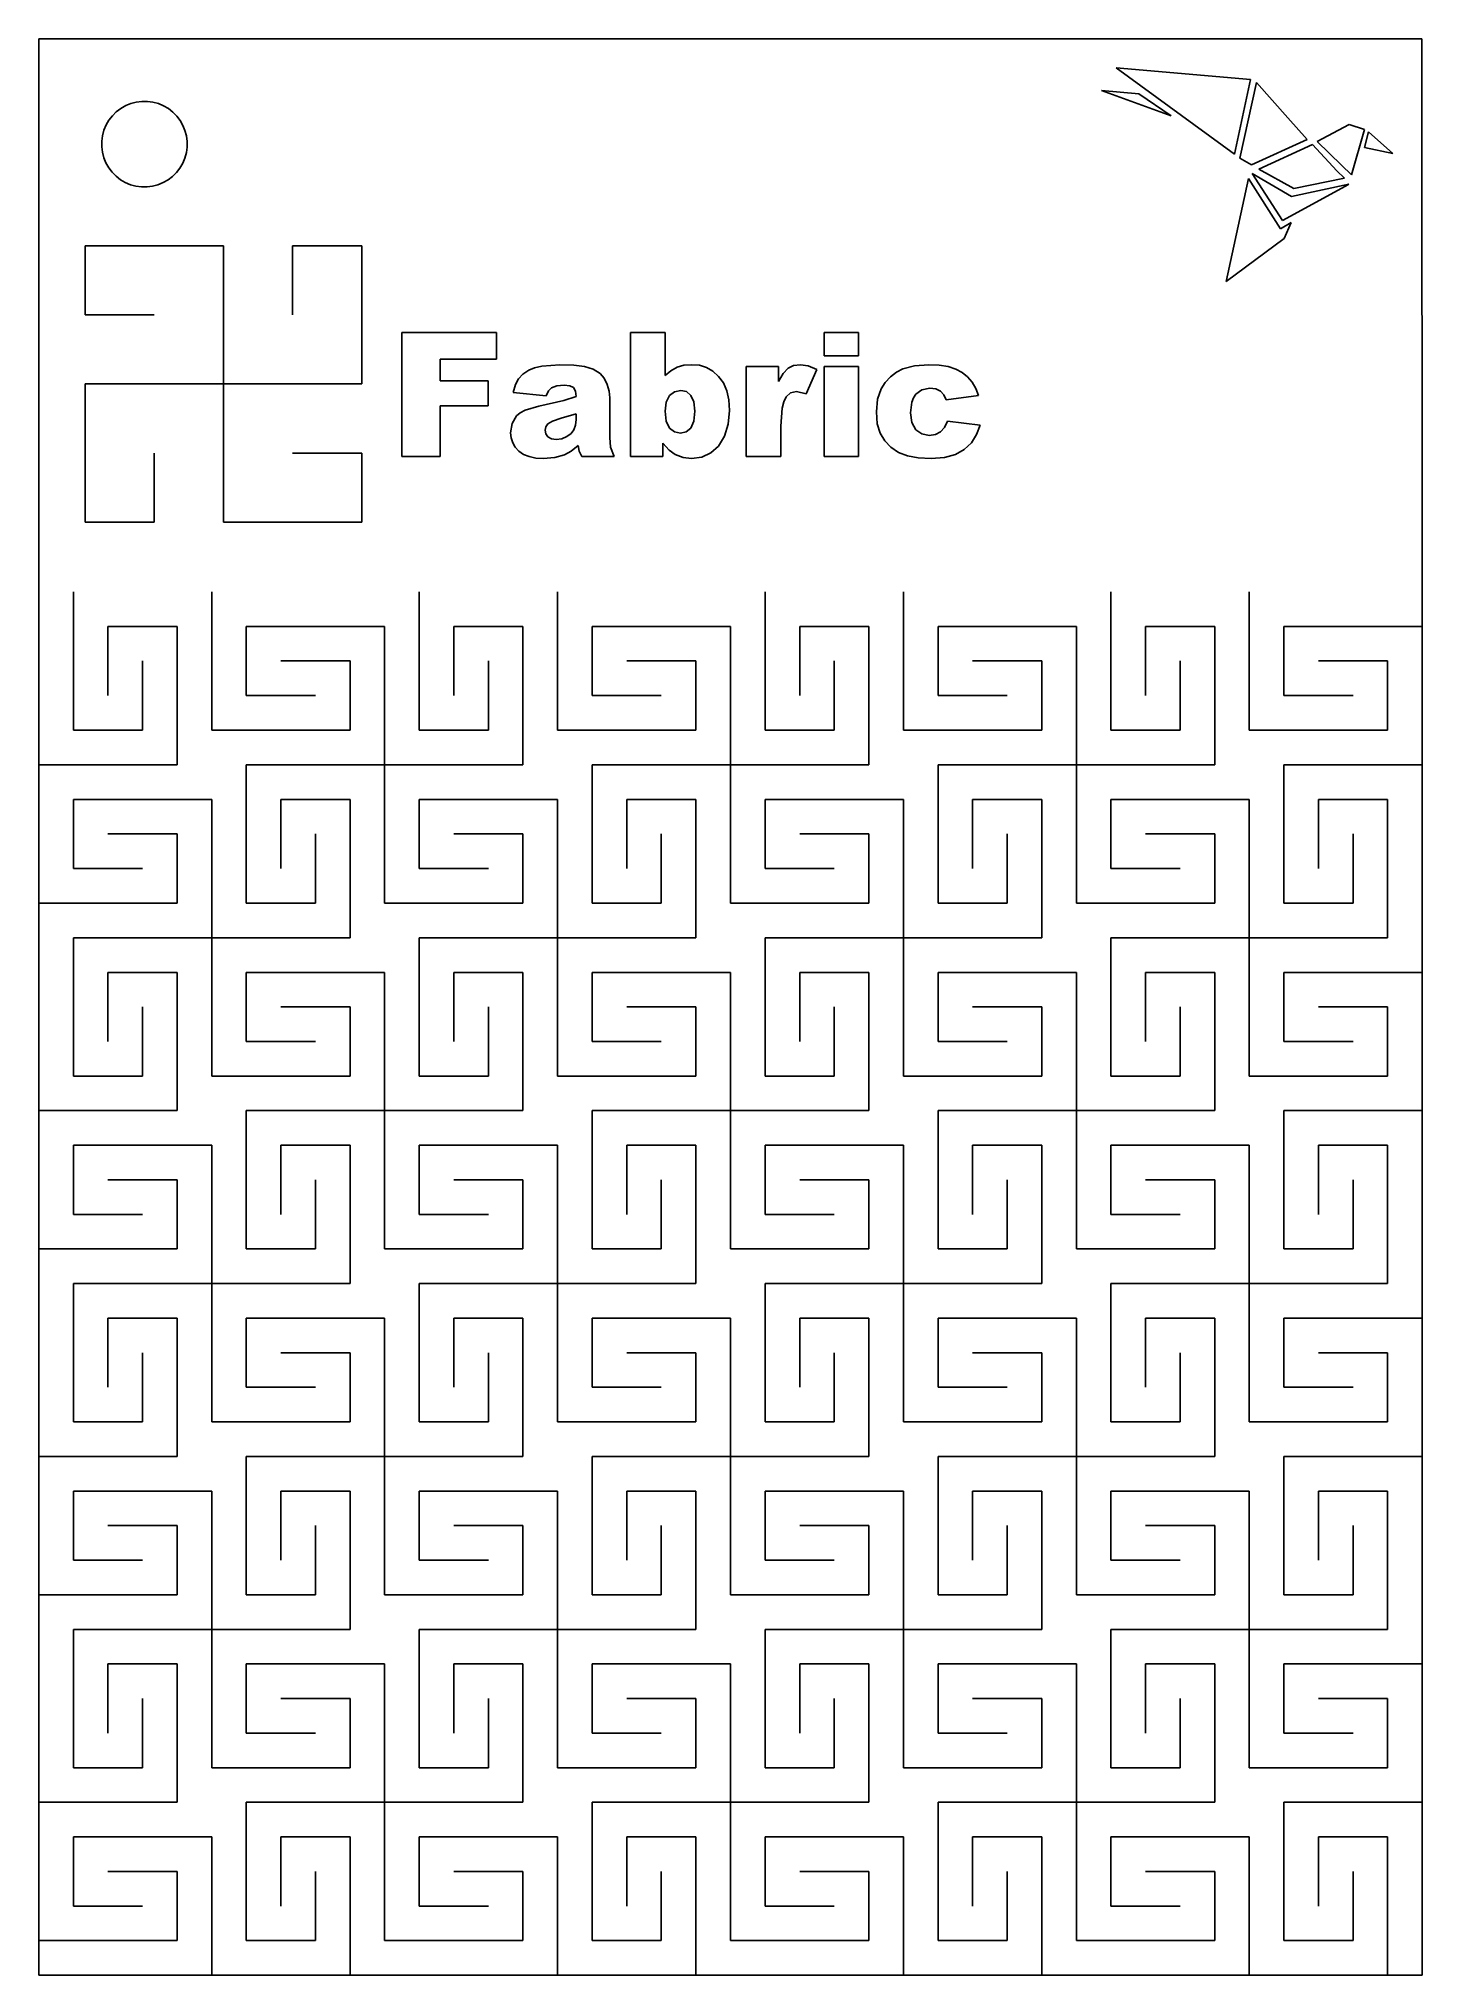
# Model space of a CAD drawing. Extents: x -52 to 52, y -73 to 73.
import ezdxf

# ---------------------------------------------------------------- set-up
doc = ezdxf.new("R2010")
doc.units = 0
doc.layers.get('0').update_dxf_attribs({"linetype": 'CONTINUOUS'})

msp = doc.modelspace()

# ---------------------------------------------------------------- linework, layer by layer
for p, q in [((-52.48, 73.49), (-52.5, 31.51)), ((-52.48, 73.49), (52.47, 73.49)), ((52.47, 73.49), (52.5, 31.51)), ((39.47, 70.39), (29.26, 71.27)), ((29.26, 71.27), (38.25, 64.73)), ((33.45, 67.64), (28.15, 69.55)), ((28.15, 69.55), (30.98, 69.31)), ((30.98, 69.31), (33.45, 67.64)), ((38.25, 64.73), (39.47, 70.39)), ((38.66, 64.43), (39.92, 70.16)), ((39.92, 70.16), (42.3, 67.49)), ((-46.91, 67.64), (-47.17, 67.3)), ((-46.61, 67.94), (-46.91, 67.64)), ((-46.27, 68.2), (-46.61, 67.94)), ((-45.9, 68.41), (-46.27, 68.2)), ((-45.51, 68.57), (-45.9, 68.41)), ((-45.1, 68.68), (-45.51, 68.57)), ((-44.68, 68.73), (-45.1, 68.68)), ((-44.25, 68.73), (-44.68, 68.73)), ((-43.83, 68.67), (-44.25, 68.73)), ((-43.42, 68.56), (-43.83, 68.67)), ((-43.03, 68.4), (-43.42, 68.56)), ((-42.66, 68.18), (-43.03, 68.4)), ((-42.32, 67.92), (-42.66, 68.18)), ((-42.03, 67.62), (-42.32, 67.92)), ((-41.77, 67.28), (-42.03, 67.62)), ((-47.55, 66.55), (-47.66, 66.13)), ((-47.39, 66.94), (-47.55, 66.55)), ((-47.17, 67.3), (-47.39, 66.94)), ((-41.56, 66.91), (-41.77, 67.28)), ((-41.4, 66.52), (-41.56, 66.91)), ((-41.29, 66.11), (-41.4, 66.52)), ((42.3, 67.49), (43.76, 65.83)), ((44.53, 65.68), (46.94, 66.98)), ((46.94, 66.98), (48.12, 66.6)), ((48.12, 66.6), (47.12, 63.15)), ((48.42, 66.41), (48.12, 65.24)), ((50.27, 64.78), (48.42, 66.41)), ((-47.66, 66.13), (-47.72, 65.71)), ((-47.72, 65.71), (-47.72, 65.29)), ((-47.72, 65.29), (-47.67, 64.87)), ((-47.67, 64.87), (-47.56, 64.46)), ((-41.41, 64.43), (-41.29, 64.84)), ((-41.23, 65.69), (-41.29, 66.11)), ((-41.29, 64.84), (-41.24, 65.26)), ((-41.24, 65.26), (-41.23, 65.69)), ((43.76, 65.83), (39.55, 63.91)), ((40.1, 63.58), (44.17, 65.46)), ((44.17, 65.46), (46.02, 63.46)), ((46.36, 63.9), (44.53, 65.68)), ((48.12, 65.24), (50.27, 64.78)), ((-47.56, 64.46), (-47.4, 64.06)), ((-47.4, 64.06), (-47.19, 63.69)), ((-47.19, 63.69), (-46.93, 63.35)), ((-46.93, 63.35), (-46.63, 63.05)), ((-42.35, 63.03), (-42.04, 63.33)), ((-42.04, 63.33), (-41.78, 63.67)), ((-41.78, 63.67), (-41.57, 64.04)), ((-41.57, 64.04), (-41.41, 64.43)), ((39.55, 63.91), (38.66, 64.43)), ((42.57, 61.51), (39.6, 63.26)), ((39.6, 63.26), (41.9, 59.69)), ((42.75, 62.12), (40.1, 63.58)), ((46.02, 63.46), (46.6, 62.9)), ((47.12, 63.15), (46.36, 63.9)), ((-46.63, 63.05), (-46.3, 62.79)), ((-46.3, 62.79), (-45.93, 62.58)), ((-45.93, 62.58), (-45.54, 62.41)), ((-45.54, 62.41), (-45.13, 62.3)), ((-45.13, 62.3), (-44.71, 62.24)), ((-44.71, 62.24), (-44.28, 62.24)), ((-44.28, 62.24), (-43.86, 62.3)), ((-43.86, 62.3), (-43.45, 62.41)), ((-43.45, 62.41), (-43.05, 62.57)), ((-43.05, 62.57), (-42.68, 62.78)), ((-42.68, 62.78), (-42.35, 63.03)), ((37.61, 55.07), (39.31, 62.88)), ((39.31, 62.88), (41.73, 59.05)), ((41.9, 59.69), (46.66, 62.3)), ((46.92, 62.45), (42.57, 61.51)), ((46.6, 62.9), (42.75, 62.12)), ((46.66, 62.3), (46.92, 62.45)), ((41.73, 59.05), (42.55, 59.53)), ((42.55, 59.53), (42.01, 58.32)), ((-38.48, 57.78), (-48.98, 57.78)), ((-48.98, 57.78), (-48.98, 52.54)), ((-38.48, 47.29), (-38.48, 57.78)), ((-33.23, 57.78), (-33.23, 52.54)), ((-27.98, 57.78), (-33.23, 57.78)), ((-27.98, 47.29), (-27.98, 57.78)), ((42.01, 58.32), (37.61, 55.07)), ((-48.98, 52.54), (-43.73, 52.54)), ((-24.95, 51.19), (-17.76, 51.19)), ((-24.95, 41.78), (-24.95, 51.19)), ((-17.76, 51.19), (-17.76, 49.17)), ((-7.59, 51.19), (-4.95, 51.19)), ((-7.59, 41.78), (-7.59, 51.19)), ((-4.95, 51.19), (-4.95, 47.93)), ((7.1, 51.19), (9.71, 51.19)), ((7.1, 49.41), (7.1, 51.19)), ((9.71, 51.19), (9.71, 49.41)), ((-17.76, 49.17), (-22.03, 49.17)), ((-22.03, 49.17), (-22.03, 47.53)), ((-15.31, 48.33), (-14.88, 48.51)), ((-14.88, 48.51), (-14.32, 48.64)), ((-14.32, 48.64), (-12.96, 48.75)), ((-12.96, 48.75), (-11.9, 48.72)), ((-11.9, 48.72), (-11.07, 48.62)), ((-11.07, 48.62), (-10.42, 48.42)), ((-4.53, 48.29), (-4.06, 48.55)), ((-4.06, 48.55), (-3.54, 48.7)), ((-3.54, 48.7), (-2.96, 48.75)), ((-2.96, 48.75), (-2.36, 48.7)), ((-2.36, 48.7), (-1.82, 48.53)), ((-1.82, 48.53), (-1.33, 48.25)), ((1.19, 48.6), (3.64, 48.6)), ((1.19, 41.78), (1.19, 48.6)), ((3.64, 48.6), (3.64, 47.48)), ((4.37, 48.48), (4.79, 48.68)), ((4.79, 48.68), (5.3, 48.75)), ((5.3, 48.75), (5.9, 48.66)), ((5.9, 48.66), (6.56, 48.39)), ((9.71, 49.41), (7.1, 49.41)), ((7.1, 48.6), (9.71, 48.6)), ((7.1, 41.78), (7.1, 48.6)), ((9.71, 48.6), (9.71, 41.78)), ((13.08, 48.44), (13.96, 48.67)), ((13.96, 48.67), (15.04, 48.75)), ((15.04, 48.75), (15.83, 48.71)), ((15.83, 48.71), (16.51, 48.6)), ((16.51, 48.6), (17.1, 48.42)), ((-48.98, 36.79), (-48.98, 47.29)), ((-48.98, 47.29), (-38.48, 47.29)), ((-38.48, 36.79), (-38.48, 47.29)), ((-38.48, 47.29), (-27.98, 47.29)), ((-22.03, 47.53), (-18.39, 47.53)), ((-18.39, 47.53), (-18.39, 45.63)), ((-16.49, 46.65), (-16.31, 47.24)), ((-16.31, 47.24), (-16.08, 47.68)), ((-16.08, 47.68), (-15.75, 48.03)), ((-15.75, 48.03), (-15.31, 48.33)), ((-13.18, 47.15), (-13.58, 46.99)), ((-12.62, 47.2), (-13.18, 47.15)), ((-12.2, 47.15), (-12.62, 47.2)), ((-11.92, 47.01), (-12.2, 47.15)), ((-10.42, 48.42), (-9.89, 48.07)), ((-9.89, 48.07), (-9.59, 47.72)), ((-9.59, 47.72), (-9.36, 47.25)), ((-9.36, 47.25), (-9.22, 46.73)), ((-4.95, 47.93), (-4.53, 48.29)), ((-1.33, 48.25), (-0.9, 47.86)), ((-0.9, 47.86), (-0.54, 47.36)), ((-0.54, 47.36), (-0.29, 46.77)), ((3.64, 47.48), (4, 48.09)), ((4, 48.09), (4.37, 48.48)), ((6.56, 48.39), (5.75, 46.53)), ((11.43, 46.91), (11.74, 47.4)), ((11.74, 47.4), (12.15, 47.83)), ((12.15, 47.83), (12.61, 48.19)), ((12.61, 48.19), (13.08, 48.44)), ((17.1, 48.42), (17.59, 48.15)), ((17.59, 48.15), (17.99, 47.82)), ((17.99, 47.82), (18.33, 47.42)), ((18.33, 47.42), (18.61, 46.95)), ((-18.39, 45.63), (-22.03, 45.63)), ((-22.03, 45.63), (-22.03, 41.78)), ((-13.99, 46.39), (-16.49, 46.65)), ((-15.59, 45.3), (-14.55, 45.61)), ((-14.55, 45.61), (-12.65, 46.02)), ((-13.81, 46.76), (-13.99, 46.39)), ((-13.58, 46.99), (-13.81, 46.76)), ((-12.65, 46.02), (-11.72, 46.33)), ((-11.77, 46.74), (-11.92, 47.01)), ((-11.72, 46.33), (-11.77, 46.74)), ((-9.22, 46.73), (-9.17, 46.24)), ((-9.17, 46.24), (-9.17, 43.23)), ((-4.88, 45.91), (-4.97, 45.21)), ((-4.63, 46.41), (-4.88, 45.91)), ((-4.25, 46.7), (-4.63, 46.41)), ((-3.76, 46.8), (-4.25, 46.7)), ((-3.35, 46.71), (-3.76, 46.8)), ((-3.01, 46.42), (-3.35, 46.71)), ((-2.77, 45.93), (-3.01, 46.42)), ((-2.7, 45.23), (-2.77, 45.93)), ((-0.29, 46.77), (-0.13, 46.07)), ((-0.13, 46.07), (-0.08, 45.28)), ((4.05, 45.94), (3.92, 45.44)), ((4.22, 46.3), (4.05, 45.94)), ((4.56, 46.62), (4.22, 46.3)), ((5.02, 46.72), (4.56, 46.62)), ((5.75, 46.53), (5.02, 46.72)), ((11.07, 45.16), (11.16, 46.12)), ((11.16, 46.12), (11.43, 46.91)), ((13.77, 45.91), (13.67, 45.09)), ((13.89, 46.23), (13.77, 45.91)), ((14.07, 46.5), (13.89, 46.23)), ((14.53, 46.84), (14.07, 46.5)), ((15.12, 46.96), (14.53, 46.84)), ((15.58, 46.91), (15.12, 46.96)), ((15.94, 46.74), (15.58, 46.91)), ((16.19, 46.46), (15.94, 46.74)), ((16.36, 46.08), (16.19, 46.46)), ((18.82, 46.41), (16.36, 46.08)), ((18.61, 46.95), (18.82, 46.41)), ((-16.69, 43.58), (-16.58, 44.29)), ((-16.58, 44.29), (-16.24, 44.86)), ((-16.24, 44.86), (-15.96, 45.1)), ((-15.96, 45.1), (-15.59, 45.3)), ((-13.85, 44.26), (-14.02, 44.03)), ((-13.5, 44.46), (-13.85, 44.26)), ((-12.85, 44.68), (-13.5, 44.46)), ((-11.72, 45.02), (-12.85, 44.68)), ((-11.88, 43.81), (-11.76, 44.16)), ((-11.76, 44.16), (-11.72, 44.6)), ((-11.72, 44.6), (-11.72, 45.02)), ((-4.97, 45.21), (-4.89, 44.45)), ((-4.89, 44.45), (-4.64, 43.93)), ((-3.01, 43.93), (-2.78, 44.45)), ((-2.78, 44.45), (-2.7, 45.23)), ((-0.18, 44.23), (-0.46, 43.32)), ((-0.08, 45.28), (-0.18, 44.23)), ((3.92, 45.44), (3.82, 44.07)), ((11.14, 44.25), (11.07, 45.16)), ((11.36, 43.54), (11.14, 44.25)), ((13.67, 45.09), (13.77, 44.35)), ((13.77, 44.35), (14.07, 43.81)), ((16.25, 43.98), (16.47, 44.45)), ((16.47, 44.45), (18.95, 44.17)), ((18.95, 44.17), (18.68, 43.44)), ((-16.65, 43.19), (-16.69, 43.58)), ((-16.53, 42.82), (-16.65, 43.19)), ((-16.34, 42.49), (-16.53, 42.82)), ((-14.02, 44.03), (-14.07, 43.78)), ((-14.07, 43.78), (-14.02, 43.5)), ((-14.02, 43.5), (-13.86, 43.27)), ((-13.86, 43.27), (-13.59, 43.13)), ((-13.59, 43.13), (-13.22, 43.08)), ((-13.22, 43.08), (-12.8, 43.13)), ((-12.8, 43.13), (-12.41, 43.29)), ((-12.41, 43.29), (-12.09, 43.52)), ((-12.09, 43.52), (-11.88, 43.81)), ((-9.17, 43.23), (-9.11, 42.48)), ((-4.65, 42.25), (-5.14, 42.79)), ((-5.14, 42.79), (-5.14, 41.78)), ((-4.64, 43.93), (-4.26, 43.64)), ((-4.26, 43.64), (-3.8, 43.54)), ((-3.8, 43.54), (-3.37, 43.64)), ((-3.37, 43.64), (-3.01, 43.93)), ((-0.46, 43.32), (-0.9, 42.57)), ((3.82, 44.07), (3.82, 41.78)), ((11.71, 42.97), (11.36, 43.54)), ((12.18, 42.48), (11.71, 42.97)), ((14.07, 43.81), (14.52, 43.49)), ((14.52, 43.49), (15.08, 43.38)), ((15.08, 43.38), (15.55, 43.44)), ((15.55, 43.44), (15.94, 43.64)), ((15.94, 43.64), (16.25, 43.98)), ((18.28, 42.82), (17.74, 42.32)), ((18.68, 43.44), (18.28, 42.82)), ((-43.73, 42.04), (-43.73, 36.79)), ((-33.23, 42.04), (-27.98, 42.04)), ((-27.98, 42.04), (-27.98, 36.79)), ((-22.03, 41.78), (-24.95, 41.78)), ((-16.06, 42.19), (-16.34, 42.49)), ((-15.71, 41.94), (-16.06, 42.19)), ((-15.28, 41.77), (-15.71, 41.94)), ((-14.78, 41.66), (-15.28, 41.77)), ((-14.21, 41.63), (-14.78, 41.66)), ((-13.34, 41.7), (-14.21, 41.63)), ((-12.6, 41.91), (-13.34, 41.7)), ((-12.09, 42.19), (-12.6, 41.91)), ((-11.57, 42.61), (-12.09, 42.19)), ((-11.48, 42.18), (-11.57, 42.61)), ((-11.29, 41.78), (-11.48, 42.18)), ((-8.84, 41.78), (-11.29, 41.78)), ((-9.11, 42.48), (-8.84, 41.78)), ((-5.14, 41.78), (-7.59, 41.78)), ((-4.2, 41.92), (-4.65, 42.25)), ((-3.6, 41.7), (-4.2, 41.92)), ((-2.95, 41.63), (-3.6, 41.7)), ((-2.18, 41.73), (-2.95, 41.63)), ((-1.49, 42.05), (-2.18, 41.73)), ((-0.9, 42.57), (-1.49, 42.05)), ((3.82, 41.78), (1.19, 41.78)), ((9.71, 41.78), (7.1, 41.78)), ((12.75, 42.09), (12.18, 42.48)), ((13.42, 41.83), (12.75, 42.09)), ((14.23, 41.68), (13.42, 41.83)), ((15.23, 41.63), (14.23, 41.68)), ((16.25, 41.7), (15.23, 41.63)), ((17.08, 41.94), (16.25, 41.7)), ((17.74, 42.32), (17.08, 41.94)), ((-43.73, 36.79), (-48.98, 36.79)), ((-27.98, 36.79), (-38.48, 36.79)), ((-52.5, 18.38), (-52.5, 31.51)), ((-49.87, 21.01), (-49.87, 31.51)), ((-39.37, 21.01), (-39.37, 31.51)), ((-23.62, 21.01), (-23.62, 31.51)), ((-13.12, 21.01), (-13.12, 31.51)), ((2.62, 21.01), (2.62, 31.51)), ((13.12, 21.01), (13.12, 31.51)), ((28.87, 21.01), (28.87, 31.51)), ((39.37, 21.01), (39.37, 31.51)), ((52.5, 31.51), (52.5, 28.88)), ((-42, 28.88), (-47.25, 28.88)), ((-47.25, 28.88), (-47.25, 23.63)), ((-42, 18.38), (-42, 28.88)), ((-26.25, 28.88), (-36.75, 28.88)), ((-36.75, 28.88), (-36.75, 23.63)), ((-26.25, 7.88), (-26.25, 28.88)), ((-15.75, 28.88), (-21, 28.88)), ((-21, 28.88), (-21, 23.63)), ((-15.75, 18.38), (-15.75, 28.88)), ((0, 28.88), (-10.5, 28.88)), ((-10.5, 28.88), (-10.5, 23.63)), ((0, 7.88), (0, 28.88)), ((10.5, 28.88), (5.25, 28.88)), ((5.25, 28.88), (5.25, 23.63)), ((10.5, 18.38), (10.5, 28.88)), ((26.25, 28.88), (15.75, 28.88)), ((15.75, 28.88), (15.75, 23.63)), ((26.25, 7.88), (26.25, 28.88)), ((36.75, 28.88), (31.5, 28.88)), ((31.5, 28.88), (31.5, 23.63)), ((36.75, 18.38), (36.75, 28.88)), ((52.5, 28.88), (42, 28.88)), ((42, 28.88), (42, 23.63)), ((52.5, 28.88), (52.5, 18.38)), ((-44.62, 26.26), (-44.62, 21.01)), ((-34.12, 26.26), (-28.87, 26.26)), ((-28.87, 26.26), (-28.87, 21.01)), ((-18.37, 26.26), (-18.37, 21.01)), ((-7.87, 26.26), (-2.62, 26.26)), ((-2.62, 26.26), (-2.62, 21.01)), ((7.87, 26.26), (7.87, 21.01)), ((18.37, 26.26), (23.62, 26.26)), ((23.62, 26.26), (23.62, 21.01)), ((34.12, 26.26), (34.12, 21.01)), ((44.62, 26.26), (49.87, 26.26)), ((49.87, 26.26), (49.87, 21.01)), ((-36.75, 23.63), (-31.5, 23.63)), ((-10.5, 23.63), (-5.25, 23.63)), ((15.75, 23.63), (21, 23.63)), ((42, 23.63), (47.25, 23.63)), ((-44.62, 21.01), (-49.87, 21.01)), ((-28.87, 21.01), (-39.37, 21.01)), ((-18.37, 21.01), (-23.62, 21.01)), ((-2.62, 21.01), (-13.12, 21.01)), ((7.87, 21.01), (2.62, 21.01)), ((23.62, 21.01), (13.12, 21.01)), ((34.12, 21.01), (28.87, 21.01)), ((49.87, 21.01), (39.37, 21.01)), ((-52.5, 18.38), (-42, 18.38)), ((-52.5, 7.88), (-52.5, 18.38)), ((-36.75, 7.88), (-36.75, 18.38)), ((-36.75, 18.38), (-15.75, 18.38)), ((-10.5, 7.88), (-10.5, 18.38)), ((-10.5, 18.38), (10.5, 18.38)), ((15.75, 7.88), (15.75, 18.38)), ((15.75, 18.38), (36.75, 18.38)), ((42, 7.88), (42, 18.38)), ((42, 18.38), (52.5, 18.38)), ((52.5, 18.38), (52.5, 2.63)), ((-39.37, 15.76), (-49.87, 15.76)), ((-49.87, 15.76), (-49.87, 10.51)), ((-39.37, -5.24), (-39.37, 15.76)), ((-28.87, 15.76), (-34.12, 15.76)), ((-34.12, 15.76), (-34.12, 10.51)), ((-28.87, 5.26), (-28.87, 15.76)), ((-13.12, 15.76), (-23.62, 15.76)), ((-23.62, 15.76), (-23.62, 10.51)), ((-13.12, -5.24), (-13.12, 15.76)), ((-2.62, 15.76), (-7.87, 15.76)), ((-7.87, 15.76), (-7.87, 10.51)), ((-2.62, 5.26), (-2.62, 15.76)), ((13.12, 15.76), (2.62, 15.76)), ((2.62, 15.76), (2.62, 10.51)), ((13.12, -5.24), (13.12, 15.76)), ((23.62, 15.76), (18.37, 15.76)), ((18.37, 15.76), (18.37, 10.51)), ((23.62, 5.26), (23.62, 15.76)), ((39.37, 15.76), (28.87, 15.76)), ((28.87, 15.76), (28.87, 10.51)), ((39.37, -5.24), (39.37, 15.76)), ((49.87, 15.76), (44.62, 15.76)), ((44.62, 15.76), (44.62, 10.51)), ((49.87, 5.26), (49.87, 15.76)), ((-47.25, 13.13), (-42, 13.13)), ((-42, 13.13), (-42, 7.88)), ((-31.5, 13.13), (-31.5, 7.88)), ((-21, 13.13), (-15.75, 13.13)), ((-15.75, 13.13), (-15.75, 7.88)), ((-5.25, 13.13), (-5.25, 7.88)), ((5.25, 13.13), (10.5, 13.13)), ((10.5, 13.13), (10.5, 7.88)), ((21, 13.13), (21, 7.88)), ((31.5, 13.13), (36.75, 13.13)), ((36.75, 13.13), (36.75, 7.88)), ((47.25, 13.13), (47.25, 7.88)), ((-49.87, 10.51), (-44.62, 10.51)), ((-23.62, 10.51), (-18.37, 10.51)), ((2.62, 10.51), (7.87, 10.51)), ((28.87, 10.51), (34.12, 10.51)), ((-42, 7.88), (-52.5, 7.88)), ((-52.5, -7.86), (-52.5, 7.88)), ((-31.5, 7.88), (-36.75, 7.88)), ((-15.75, 7.88), (-26.25, 7.88)), ((-5.25, 7.88), (-10.5, 7.88)), ((10.5, 7.88), (0, 7.88)), ((21, 7.88), (15.75, 7.88)), ((36.75, 7.88), (26.25, 7.88)), ((47.25, 7.88), (42, 7.88)), ((-49.87, -5.24), (-49.87, 5.26)), ((-49.87, 5.26), (-28.87, 5.26)), ((-23.62, -5.24), (-23.62, 5.26)), ((-23.62, 5.26), (-2.62, 5.26)), ((2.62, -5.24), (2.62, 5.26)), ((2.62, 5.26), (23.62, 5.26)), ((28.87, -5.24), (28.87, 5.26)), ((28.87, 5.26), (49.87, 5.26)), ((-42, 2.63), (-47.25, 2.63)), ((-47.25, 2.63), (-47.25, -2.61)), ((-42, -7.86), (-42, 2.63)), ((-26.25, 2.63), (-36.75, 2.63)), ((-36.75, 2.63), (-36.75, -2.61)), ((-26.25, -18.36), (-26.25, 2.63)), ((-15.75, 2.63), (-21, 2.63)), ((-21, 2.63), (-21, -2.61)), ((-15.75, -7.86), (-15.75, 2.63)), ((0, 2.63), (-10.5, 2.63)), ((-10.5, 2.63), (-10.5, -2.61)), ((0, -18.36), (0, 2.63)), ((10.5, 2.63), (5.25, 2.63)), ((5.25, 2.63), (5.25, -2.61)), ((10.5, -7.86), (10.5, 2.63)), ((26.25, 2.63), (15.75, 2.63)), ((15.75, 2.63), (15.75, -2.61)), ((26.25, -18.36), (26.25, 2.63)), ((36.75, 2.63), (31.5, 2.63)), ((31.5, 2.63), (31.5, -2.61)), ((36.75, -7.86), (36.75, 2.63)), ((52.5, 2.63), (42, 2.63)), ((42, 2.63), (42, -2.61)), ((52.5, 2.63), (52.5, -7.86)), ((-44.62, 0.01), (-44.62, -5.24)), ((-34.12, 0.01), (-28.87, 0.01)), ((-28.87, 0.01), (-28.87, -5.24)), ((-18.37, 0.01), (-18.37, -5.24)), ((-7.87, 0.01), (-2.62, 0.01)), ((-2.62, 0.01), (-2.62, -5.24)), ((7.87, 0.01), (7.87, -5.24)), ((18.37, 0.01), (23.62, 0.01)), ((23.62, 0.01), (23.62, -5.24)), ((34.12, 0.01), (34.12, -5.24)), ((44.62, 0.01), (49.87, 0.01)), ((49.87, 0.01), (49.87, -5.24)), ((-36.75, -2.61), (-31.5, -2.61)), ((-10.5, -2.61), (-5.25, -2.61)), ((15.75, -2.61), (21, -2.61)), ((42, -2.61), (47.25, -2.61)), ((-44.62, -5.24), (-49.87, -5.24)), ((-28.87, -5.24), (-39.37, -5.24)), ((-18.37, -5.24), (-23.62, -5.24)), ((-2.62, -5.24), (-13.12, -5.24)), ((7.87, -5.24), (2.62, -5.24)), ((23.62, -5.24), (13.12, -5.24)), ((34.12, -5.24), (28.87, -5.24)), ((49.87, -5.24), (39.37, -5.24)), ((-52.5, -7.86), (-42, -7.86)), ((-52.5, -18.36), (-52.5, -7.86)), ((-36.75, -18.36), (-36.75, -7.86)), ((-36.75, -7.86), (-15.75, -7.86)), ((-10.5, -18.36), (-10.5, -7.86)), ((-10.5, -7.86), (10.5, -7.86)), ((15.75, -18.36), (15.75, -7.86)), ((15.75, -7.86), (36.75, -7.86)), ((42, -18.36), (42, -7.86)), ((42, -7.86), (52.5, -7.86)), ((52.5, -7.86), (52.5, -23.61)), ((-39.37, -10.49), (-49.87, -10.49)), ((-49.87, -10.49), (-49.87, -15.74)), ((-39.37, -31.49), (-39.37, -10.49)), ((-28.87, -10.49), (-34.12, -10.49)), ((-34.12, -10.49), (-34.12, -15.74)), ((-28.87, -20.99), (-28.87, -10.49)), ((-13.12, -10.49), (-23.62, -10.49)), ((-23.62, -10.49), (-23.62, -15.74)), ((-13.12, -31.49), (-13.12, -10.49)), ((-2.62, -10.49), (-7.87, -10.49)), ((-7.87, -10.49), (-7.87, -15.74)), ((-2.62, -20.99), (-2.62, -10.49)), ((13.12, -10.49), (2.62, -10.49)), ((2.62, -10.49), (2.62, -15.74)), ((13.12, -31.49), (13.12, -10.49)), ((23.62, -10.49), (18.37, -10.49)), ((18.37, -10.49), (18.37, -15.74)), ((23.62, -20.99), (23.62, -10.49)), ((39.37, -10.49), (28.87, -10.49)), ((28.87, -10.49), (28.87, -15.74)), ((39.37, -31.49), (39.37, -10.49)), ((49.87, -10.49), (44.62, -10.49)), ((44.62, -10.49), (44.62, -15.74)), ((49.87, -20.99), (49.87, -10.49)), ((-47.25, -13.11), (-42, -13.11)), ((-42, -13.11), (-42, -18.36)), ((-31.5, -13.11), (-31.5, -18.36)), ((-21, -13.11), (-15.75, -13.11)), ((-15.75, -13.11), (-15.75, -18.36)), ((-5.25, -13.11), (-5.25, -18.36)), ((5.25, -13.11), (10.5, -13.11)), ((10.5, -13.11), (10.5, -18.36)), ((21, -13.11), (21, -18.36)), ((31.5, -13.11), (36.75, -13.11)), ((36.75, -13.11), (36.75, -18.36)), ((47.25, -13.11), (47.25, -18.36)), ((-49.87, -15.74), (-44.62, -15.74)), ((-23.62, -15.74), (-18.37, -15.74)), ((2.62, -15.74), (7.87, -15.74)), ((28.87, -15.74), (34.12, -15.74)), ((-42, -18.36), (-52.5, -18.36)), ((-52.5, -34.11), (-52.5, -18.36)), ((-31.5, -18.36), (-36.75, -18.36)), ((-15.75, -18.36), (-26.25, -18.36)), ((-5.25, -18.36), (-10.5, -18.36)), ((10.5, -18.36), (0, -18.36)), ((21, -18.36), (15.75, -18.36)), ((36.75, -18.36), (26.25, -18.36)), ((47.25, -18.36), (42, -18.36)), ((-49.87, -31.49), (-49.87, -20.99)), ((-49.87, -20.99), (-28.87, -20.99)), ((-23.62, -31.49), (-23.62, -20.99)), ((-23.62, -20.99), (-2.62, -20.99)), ((2.62, -31.49), (2.62, -20.99)), ((2.62, -20.99), (23.62, -20.99)), ((28.87, -31.49), (28.87, -20.99)), ((28.87, -20.99), (49.87, -20.99)), ((-42, -23.61), (-47.25, -23.61)), ((-47.25, -23.61), (-47.25, -28.86)), ((-42, -34.11), (-42, -23.61)), ((-26.25, -23.61), (-36.75, -23.61)), ((-36.75, -23.61), (-36.75, -28.86)), ((-26.25, -44.61), (-26.25, -23.61)), ((-15.75, -23.61), (-21, -23.61)), ((-21, -23.61), (-21, -28.86)), ((-15.75, -34.11), (-15.75, -23.61)), ((0, -23.61), (-10.5, -23.61)), ((-10.5, -23.61), (-10.5, -28.86)), ((0, -44.61), (0, -23.61)), ((10.5, -23.61), (5.25, -23.61)), ((5.25, -23.61), (5.25, -28.86)), ((10.5, -34.11), (10.5, -23.61)), ((26.25, -23.61), (15.75, -23.61)), ((15.75, -23.61), (15.75, -28.86)), ((26.25, -44.61), (26.25, -23.61)), ((36.75, -23.61), (31.5, -23.61)), ((31.5, -23.61), (31.5, -28.86)), ((36.75, -34.11), (36.75, -23.61)), ((52.5, -23.61), (42, -23.61)), ((42, -23.61), (42, -28.86)), ((52.5, -23.61), (52.5, -34.11)), ((-44.62, -26.24), (-44.62, -31.49)), ((-34.12, -26.24), (-28.87, -26.24)), ((-28.87, -26.24), (-28.87, -31.49)), ((-18.37, -26.24), (-18.37, -31.49)), ((-7.87, -26.24), (-2.62, -26.24)), ((-2.62, -26.24), (-2.62, -31.49)), ((7.87, -26.24), (7.87, -31.49)), ((18.37, -26.24), (23.62, -26.24)), ((23.62, -26.24), (23.62, -31.49)), ((34.12, -26.24), (34.12, -31.49)), ((44.62, -26.24), (49.87, -26.24)), ((49.87, -26.24), (49.87, -31.49)), ((-36.75, -28.86), (-31.5, -28.86)), ((-10.5, -28.86), (-5.25, -28.86)), ((15.75, -28.86), (21, -28.86)), ((42, -28.86), (47.25, -28.86)), ((-44.62, -31.49), (-49.87, -31.49)), ((-28.87, -31.49), (-39.37, -31.49)), ((-18.37, -31.49), (-23.62, -31.49)), ((-2.62, -31.49), (-13.12, -31.49)), ((7.87, -31.49), (2.62, -31.49)), ((23.62, -31.49), (13.12, -31.49)), ((34.12, -31.49), (28.87, -31.49)), ((49.87, -31.49), (39.37, -31.49)), ((-52.5, -34.11), (-42, -34.11)), ((-52.5, -44.61), (-52.5, -34.11)), ((-36.75, -44.61), (-36.75, -34.11)), ((-36.75, -34.11), (-15.75, -34.11)), ((-10.5, -44.61), (-10.5, -34.11)), ((-10.5, -34.11), (10.5, -34.11)), ((15.75, -44.61), (15.75, -34.11)), ((15.75, -34.11), (36.75, -34.11)), ((42, -44.61), (42, -34.11)), ((42, -34.11), (52.5, -34.11)), ((52.5, -34.11), (52.5, -49.86)), ((-39.37, -36.74), (-49.87, -36.74)), ((-49.87, -36.74), (-49.87, -41.99)), ((-39.37, -57.74), (-39.37, -36.74)), ((-28.87, -36.74), (-34.12, -36.74)), ((-34.12, -36.74), (-34.12, -41.99)), ((-28.87, -47.24), (-28.87, -36.74)), ((-13.12, -36.74), (-23.62, -36.74)), ((-23.62, -36.74), (-23.62, -41.99)), ((-13.12, -57.74), (-13.12, -36.74)), ((-2.62, -36.74), (-7.87, -36.74)), ((-7.87, -36.74), (-7.87, -41.99)), ((-2.62, -47.24), (-2.62, -36.74)), ((13.12, -36.74), (2.62, -36.74)), ((2.62, -36.74), (2.62, -41.99)), ((13.12, -57.74), (13.12, -36.74)), ((23.62, -36.74), (18.37, -36.74)), ((18.37, -36.74), (18.37, -41.99)), ((23.62, -47.24), (23.62, -36.74)), ((39.37, -36.74), (28.87, -36.74)), ((28.87, -36.74), (28.87, -41.99)), ((39.37, -57.74), (39.37, -36.74)), ((49.87, -36.74), (44.62, -36.74)), ((44.62, -36.74), (44.62, -41.99)), ((49.87, -47.24), (49.87, -36.74)), ((-47.25, -39.36), (-42, -39.36)), ((-42, -39.36), (-42, -44.61)), ((-31.5, -39.36), (-31.5, -44.61)), ((-21, -39.36), (-15.75, -39.36)), ((-15.75, -39.36), (-15.75, -44.61)), ((-5.25, -39.36), (-5.25, -44.61)), ((5.25, -39.36), (10.5, -39.36)), ((10.5, -39.36), (10.5, -44.61)), ((21, -39.36), (21, -44.61)), ((31.5, -39.36), (36.75, -39.36)), ((36.75, -39.36), (36.75, -44.61)), ((47.25, -39.36), (47.25, -44.61)), ((-49.87, -41.99), (-44.62, -41.99)), ((-23.62, -41.99), (-18.37, -41.99)), ((2.62, -41.99), (7.87, -41.99)), ((28.87, -41.99), (34.12, -41.99)), ((-42, -44.61), (-52.5, -44.61)), ((-52.5, -60.36), (-52.5, -44.61)), ((-31.5, -44.61), (-36.75, -44.61)), ((-15.75, -44.61), (-26.25, -44.61)), ((-5.25, -44.61), (-10.5, -44.61)), ((10.5, -44.61), (0, -44.61)), ((21, -44.61), (15.75, -44.61)), ((36.75, -44.61), (26.25, -44.61)), ((47.25, -44.61), (42, -44.61)), ((-49.87, -57.74), (-49.87, -47.24)), ((-49.87, -47.24), (-28.87, -47.24)), ((-23.62, -57.74), (-23.62, -47.24)), ((-23.62, -47.24), (-2.62, -47.24)), ((2.62, -57.74), (2.62, -47.24)), ((2.62, -47.24), (23.62, -47.24)), ((28.87, -57.74), (28.87, -47.24)), ((28.87, -47.24), (49.87, -47.24)), ((-42, -49.86), (-47.25, -49.86)), ((-47.25, -49.86), (-47.25, -55.11)), ((-42, -60.36), (-42, -49.86)), ((-26.25, -49.86), (-36.75, -49.86)), ((-36.75, -49.86), (-36.75, -55.11)), ((-26.25, -70.86), (-26.25, -49.86)), ((-15.75, -49.86), (-21, -49.86)), ((-21, -49.86), (-21, -55.11)), ((-15.75, -60.36), (-15.75, -49.86)), ((0, -49.86), (-10.5, -49.86)), ((-10.5, -49.86), (-10.5, -55.11)), ((0, -70.86), (0, -49.86)), ((10.5, -49.86), (5.25, -49.86)), ((5.25, -49.86), (5.25, -55.11)), ((10.5, -60.36), (10.5, -49.86)), ((26.25, -49.86), (15.75, -49.86)), ((15.75, -49.86), (15.75, -55.11)), ((26.25, -70.86), (26.25, -49.86)), ((36.75, -49.86), (31.5, -49.86)), ((31.5, -49.86), (31.5, -55.11)), ((36.75, -60.36), (36.75, -49.86)), ((52.5, -49.86), (42, -49.86)), ((42, -49.86), (42, -55.11)), ((52.5, -49.86), (52.5, -60.36)), ((-44.62, -52.49), (-44.62, -57.74)), ((-34.12, -52.49), (-28.87, -52.49)), ((-28.87, -52.49), (-28.87, -57.74)), ((-18.37, -52.49), (-18.37, -57.74)), ((-7.87, -52.49), (-2.62, -52.49)), ((-2.62, -52.49), (-2.62, -57.74)), ((7.87, -52.49), (7.87, -57.74)), ((18.37, -52.49), (23.62, -52.49)), ((23.62, -52.49), (23.62, -57.74)), ((34.12, -52.49), (34.12, -57.74)), ((44.62, -52.49), (49.87, -52.49)), ((49.87, -52.49), (49.87, -57.74)), ((-36.75, -55.11), (-31.5, -55.11)), ((-10.5, -55.11), (-5.25, -55.11)), ((15.75, -55.11), (21, -55.11)), ((42, -55.11), (47.25, -55.11)), ((-44.62, -57.74), (-49.87, -57.74)), ((-28.87, -57.74), (-39.37, -57.74)), ((-18.37, -57.74), (-23.62, -57.74)), ((-2.62, -57.74), (-13.12, -57.74)), ((7.87, -57.74), (2.62, -57.74)), ((23.62, -57.74), (13.12, -57.74)), ((34.12, -57.74), (28.87, -57.74)), ((49.87, -57.74), (39.37, -57.74)), ((-52.5, -60.36), (-42, -60.36)), ((-52.5, -70.86), (-52.5, -60.36)), ((-36.75, -70.86), (-36.75, -60.36)), ((-36.75, -60.36), (-15.75, -60.36)), ((-10.5, -70.86), (-10.5, -60.36)), ((-10.5, -60.36), (10.5, -60.36)), ((15.75, -70.86), (15.75, -60.36)), ((15.75, -60.36), (36.75, -60.36)), ((42, -70.86), (42, -60.36)), ((42, -60.36), (52.5, -60.36)), ((52.5, -60.36), (52.5, -73.49)), ((-39.37, -62.99), (-49.87, -62.99)), ((-49.87, -62.99), (-49.87, -68.24)), ((-39.37, -73.49), (-39.37, -62.99)), ((-28.87, -62.99), (-34.12, -62.99)), ((-34.12, -62.99), (-34.12, -68.24)), ((-28.87, -73.49), (-28.87, -62.99)), ((-13.12, -62.99), (-23.62, -62.99)), ((-23.62, -62.99), (-23.62, -68.24)), ((-13.12, -73.49), (-13.12, -62.99)), ((-2.62, -62.99), (-7.87, -62.99)), ((-7.87, -62.99), (-7.87, -68.24)), ((-2.62, -73.49), (-2.62, -62.99)), ((13.12, -62.99), (2.62, -62.99)), ((2.62, -62.99), (2.62, -68.24)), ((13.12, -73.49), (13.12, -62.99)), ((23.62, -62.99), (18.37, -62.99)), ((18.37, -62.99), (18.37, -68.24)), ((23.62, -73.49), (23.62, -62.99)), ((39.37, -62.99), (28.87, -62.99)), ((28.87, -62.99), (28.87, -68.24)), ((39.37, -73.49), (39.37, -62.99)), ((49.87, -62.99), (44.62, -62.99)), ((44.62, -62.99), (44.62, -68.24)), ((49.87, -73.49), (49.87, -62.99)), ((-47.25, -65.61), (-42, -65.61)), ((-42, -65.61), (-42, -70.86)), ((-31.5, -65.61), (-31.5, -70.86)), ((-21, -65.61), (-15.75, -65.61)), ((-15.75, -65.61), (-15.75, -70.86)), ((-5.25, -65.61), (-5.25, -70.86)), ((5.25, -65.61), (10.5, -65.61)), ((10.5, -65.61), (10.5, -70.86)), ((21, -65.61), (21, -70.86)), ((31.5, -65.61), (36.75, -65.61)), ((36.75, -65.61), (36.75, -70.86)), ((47.25, -65.61), (47.25, -70.86)), ((-49.87, -68.24), (-44.62, -68.24)), ((-23.62, -68.24), (-18.37, -68.24)), ((2.62, -68.24), (7.87, -68.24)), ((28.87, -68.24), (34.12, -68.24)), ((-42, -70.86), (-52.5, -70.86)), ((-52.5, -73.49), (-52.5, -70.86)), ((-31.5, -70.86), (-36.75, -70.86)), ((-15.75, -70.86), (-26.25, -70.86)), ((-5.25, -70.86), (-10.5, -70.86)), ((10.5, -70.86), (0, -70.86)), ((21, -70.86), (15.75, -70.86)), ((36.75, -70.86), (26.25, -70.86)), ((47.25, -70.86), (42, -70.86)), ((-39.37, -73.49), (-52.5, -73.49)), ((-28.87, -73.49), (-39.37, -73.49)), ((-13.12, -73.49), (-28.87, -73.49)), ((-2.62, -73.49), (-13.12, -73.49)), ((13.12, -73.49), (-2.62, -73.49)), ((23.62, -73.49), (13.12, -73.49)), ((39.37, -73.49), (23.62, -73.49)), ((49.87, -73.49), (39.37, -73.49)), ((52.5, -73.49), (49.87, -73.49))]:
    msp.add_line(p, q)

doc.saveas('drawing.dxf')
